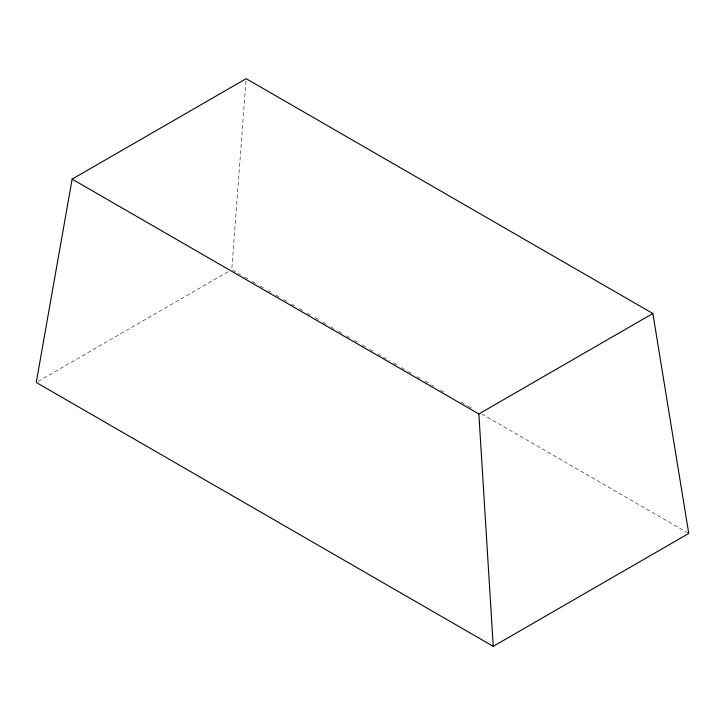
<?xml version="1.0" encoding="UTF-8"?>
<svg xmlns="http://www.w3.org/2000/svg" width="725" height="725" viewBox="0 0 725 725"><rect width="100%" height="100%" fill="white"/><g stroke="black" fill="none" stroke-linecap="round" stroke-linejoin="round"><path stroke-width="0.54" stroke-dasharray="3.62 2.72" d="M245.965 80.928L231.755 269.6L240.582 274.702M38.207 381.35L228.819 271.295M244.506 276.959L248.43 279.225M252.345 281.49L256.269 283.756M260.193 286.022L264.118 288.287M268.042 290.553L271.966 292.818M275.89 295.084L279.805 297.35M283.729 299.606L287.653 301.872M291.577 304.138L295.501 306.403M299.425 308.669L303.349 310.934M307.264 313.2L311.188 315.466M315.112 317.731L319.036 319.997M322.96 322.263L326.884 324.519M330.799 326.785L334.723 329.05M338.647 331.316L342.572 333.582M346.496 335.847L350.42 338.113M354.344 340.378L358.259 342.644M362.183 344.91L366.107 347.166M370.031 349.432L373.955 351.697M377.879 353.963L389.642 360.76M393.566 363.026L397.49 365.291M401.414 367.557L407.296 370.946M408.275 371.517L413.178 374.345M417.102 376.61L421.026 378.876M424.95 381.142L430.831 384.54M431.81 385.102L433.777 386.235M440.637 390.204L444.561 392.47M461.236 402.094L467.118 405.483M468.096 406.054L472.999 408.882M481.826 413.984L688.75 533.446"/><path stroke-width="1.09" d="M72.137 179.138L36.25 382.474L493.245 646.319L688.75 533.446L652.862 313.499L246.138 78.681L72.137 179.138L478.862 413.957L493.245 646.319M478.862 413.957L652.862 313.499"/></g></svg>
